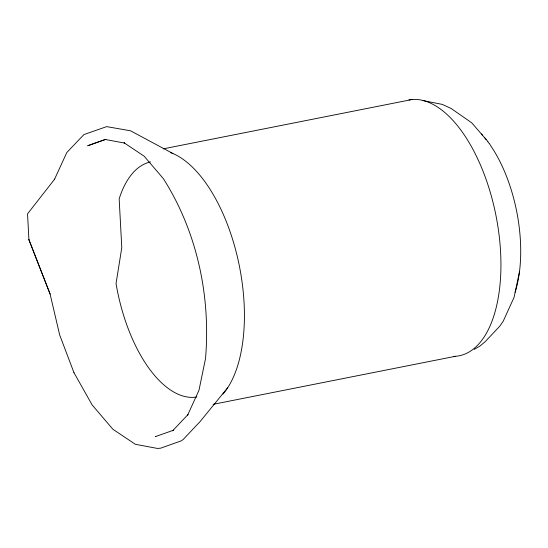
<?xml version="1.0" encoding="UTF-8"?>
<svg xmlns="http://www.w3.org/2000/svg" width="548" height="548" viewBox="0 0 548 548"><rect width="100%" height="100%" fill="white"/><g stroke="black" fill="none" stroke-linecap="round" stroke-linejoin="round"><path stroke-width="0.82" d="M519.436 272.048L514.086 297.317L503.208 321.231L499.721 326.245L485.083 341.767L479.945 346.069L474.164 349.439M227.735 387.669L199.986 421.707L183.087 439.578L181.107 440.914L160.667 448.168L157.44 448.435L135.39 444.305L112.909 429.276L92.146 404.951L73.946 372.633M88.036 145.645L87.701 145.789L105.901 139.35M88.81 145.288L105.456 139.398M163.256 148.844L412.233 99.496M213.076 404.342L455.34 356.316M155.79 436.557L155.42 436.619L173.62 430.18L172.682 430.742L187.978 414.576L187.635 415.151L198.979 390.286L205.514 358.673C210.822 296.269 197.116 231.715 163.352 178.634L144.158 156.194L124.067 142.788L124.711 143.09L104.784 139.398L105.531 139.439M422.426 100.455L442.373 104.415L451.168 108.518L471.739 122.814L487.939 141.569M172.908 153.529L130.561 130.808L106.689 126.622L83.94 134.561L66.822 152.515L54.423 179.518L54.677 179.121L27.537 213.857L28.921 239.784M489.302 143.377L490.433 145.35A105.504 51.3 78.8 0 1 515.099 292.29M50.128 294.071L28.866 239.586L50.101 294.057L59.67 334.931L73.994 372.763M408.952 99.907A130.39 63.397 78.8 0 1 497.091 221.556A130.39 63.397 78.8 0 1 453.765 356.392M196.828 397.019A119.827 58.259 78.8 0 1 116.053 283.522L121.786 247.628L119.163 198.842A119.827 58.259 78.8 0 1 150.515 161.907M170.421 152.543A130.39 63.397 78.8 0 1 238.449 261.581A130.39 63.397 78.8 0 1 222.947 394.06M481.411 133.993A105.504 51.3 78.8 0 1 482.507 135.192M484.679 137.712A105.504 51.3 78.8 0 1 486.281 139.699M487.864 141.761A105.504 51.3 78.8 0 1 488.898 143.179"/></g></svg>
